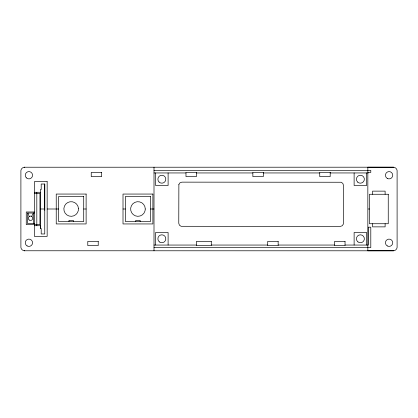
<?xml version="1.0" encoding="UTF-8"?>
<svg xmlns="http://www.w3.org/2000/svg" width="418" height="418" viewBox="0 0 418 418"><rect width="100%" height="100%" fill="white"/><g stroke="black" fill="none" stroke-linecap="round" stroke-linejoin="round"><path stroke-width="0.63" d="M40.363 228.437L40.363 189.563L41.199 189.563L41.199 184.024L44.752 184.024L44.752 233.975L41.199 233.975L41.199 228.437L40.363 228.437L40.363 225.72L34.407 225.72M44.752 210.249L44.752 184.024M31.643 216.404L33.362 213.034M24.735 167.2C22.849 167.169 21.114 168.689 20.9 170.56L20.9 247.435C21.114 249.311 22.849 250.831 24.735 250.8M24.228 250.769L393.265 250.8C395.151 250.831 396.886 249.311 397.1 247.435L397.1 170.56C396.886 168.689 395.151 167.169 393.265 167.2L24.228 167.231M154.002 209L150.49 209M393.772 250.769L367.84 250.8L367.84 167.2L393.772 167.231M154.002 170.439L370.797 170.439L370.797 172.425L368.289 172.425L368.289 172.947L330.189 172.947M154.002 172.947L185.979 172.947M196.429 172.947L252.859 172.947M263.309 172.947L319.739 172.947M34.407 192.28L40.363 192.28M34.407 193.325L39.945 193.325L39.945 224.675L34.407 224.675M40.363 209L44.752 209M47.156 209L58.635 209M83.715 209L86.118 209M123.007 209L125.41 209M368.289 209L369.439 209M34.407 211.989L26.256 211.989L26.256 224.57L34.407 224.57M34.407 213.034L27.51 213.034L27.51 223.525L34.407 223.525M154.002 245.052L196.429 245.052M211.278 245.052L267.708 245.052M278.158 245.052L334.588 245.052M345.038 245.052L368.289 245.052L368.289 227.183L370.797 227.183L370.797 247.56L154.002 247.56M31.397 216.258L31.888 216.55M27.928 213.034L29.218 216.524M385.114 194.266L385.114 191.13L372.574 191.13L372.574 194.266M385.114 223.734L385.114 226.869L372.574 226.869L372.574 223.734M366.659 172.947L366.659 185.487L354.119 185.487L354.119 172.947M366.659 245.052L366.659 232.512L354.119 232.512L354.119 245.052M168.109 172.947L168.109 185.487L155.569 185.487L155.569 172.947M168.109 245.052L168.109 232.512L155.569 232.512L155.569 245.052M154.002 167.2L154.002 250.8M140.145 221.54L140.145 220.391L135.756 220.391L135.756 221.54M73.369 221.54L73.369 220.391L68.98 220.391L68.98 221.54M36.81 192.28L36.81 225.72M33.571 213.034L33.571 223.525M78.474 208.514L78.354 210.421A7.32 7.32 0 0 1 66.849 214.904A7.32 7.32 0 0 1 67.648 202.584A7.32 7.32 0 0 1 78.474 208.514M145.271 209L145.02 210.897A7.32 7.32 0 0 1 133.248 214.606A7.32 7.32 0 0 1 134.857 202.369A7.32 7.32 0 0 1 145.271 209M178.873 184.463L178.768 223.275L179.416 225.182L181.093 226.3L340.325 226.41L342.232 225.762L343.356 224.085L343.46 185.279L342.812 183.366L341.14 182.248L181.903 182.143L179.996 182.791L178.873 184.463M101.689 172.425L91.239 172.425L91.239 176.605L101.689 176.605L101.689 172.425M196.429 172.425L185.979 172.425L185.979 176.605L196.429 176.605L196.429 172.425M263.309 172.425L252.859 172.425L252.859 176.605L263.309 176.605L263.309 172.425M330.189 172.425L319.739 172.425L319.739 176.605L330.189 176.605L330.189 172.425M47.156 181.621L34.407 181.621L34.407 236.379L47.156 236.379L47.156 181.621M86.118 194.056L56.231 194.056L56.231 223.944L86.118 223.944L86.118 194.056M152.894 194.056L123.007 194.056L123.007 223.944L152.894 223.944L152.894 194.056M388.249 194.266L369.439 194.266L369.439 223.734L388.249 223.734L388.249 194.266M83.715 196.46L58.635 196.46L58.635 221.54L83.715 221.54L83.715 196.46M150.49 196.46L125.41 196.46L125.41 221.54L150.49 221.54L150.49 196.46M98.23 241.395L87.78 241.395L87.78 245.575L98.23 245.575L98.23 241.395M211.278 241.395L196.429 241.395L196.429 245.575L211.278 245.575L211.278 241.395M278.158 241.395L267.708 241.395L267.708 245.575L278.158 245.575L278.158 241.395M345.038 241.395L334.588 241.395L334.588 245.575L345.038 245.575L345.038 241.395M387.256 178.413A3.657 3.657 0 0 0 392.742 175.246A3.657 3.657 0 0 0 387.256 172.08A3.657 3.657 0 0 0 387.256 178.413M387.256 245.92A3.657 3.657 0 0 0 392.742 242.754A3.657 3.657 0 0 0 387.256 239.587A3.657 3.657 0 0 0 387.256 245.92M27.086 245.92A3.657 3.657 0 0 0 32.573 242.754A3.657 3.657 0 0 0 27.086 239.587A3.657 3.657 0 0 0 27.086 245.92M26.329 177.833A3.657 3.657 0 0 0 32.447 176.192A3.657 3.657 0 0 0 27.969 171.714A3.657 3.657 0 0 0 26.329 177.833M159.033 182.023A3.971 3.971 0 0 0 165.674 180.242A3.971 3.971 0 0 0 160.81 175.382A3.971 3.971 0 0 0 159.033 182.023M159.436 241.944A3.971 3.971 0 0 0 165.779 239.284A3.971 3.971 0 0 0 160.303 235.12A3.971 3.971 0 0 0 159.436 241.944M357.939 241.907A3.971 3.971 0 0 0 364.324 239.342A3.971 3.971 0 0 0 358.91 235.099A3.971 3.971 0 0 0 357.939 241.907M29.187 220.009A2.195 2.195 0 0 0 32.714 218.583A2.195 2.195 0 0 0 29.715 216.242A2.195 2.195 0 0 0 29.187 220.009M357.656 182.096A3.971 3.971 0 0 0 364.25 180.142A3.971 3.971 0 0 0 359.261 175.408A3.971 3.971 0 0 0 357.656 182.096"/></g></svg>
